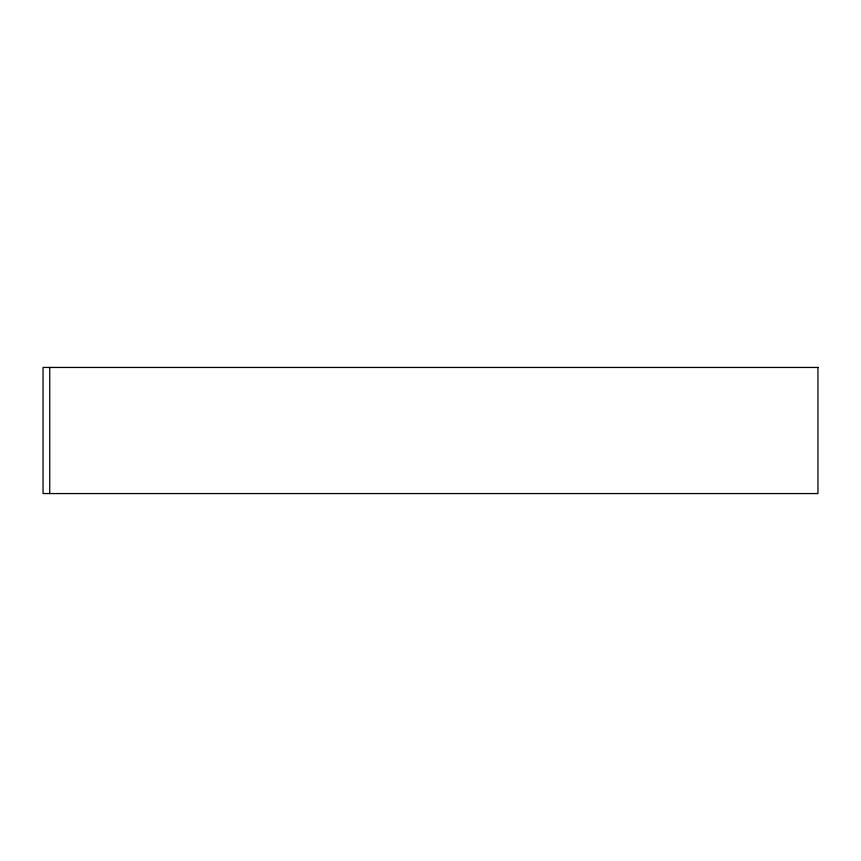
<?xml version="1.0" encoding="UTF-8"?>
<svg xmlns="http://www.w3.org/2000/svg" width="861" height="861" viewBox="0 0 861 861"><rect width="100%" height="100%" fill="white"/><g stroke="black" fill="none" stroke-linecap="round" stroke-linejoin="round"><path stroke-width="1.29" d="M49.734 367.443L49.734 493.557M817.95 367.443L43.05 367.443L43.05 493.557L817.95 493.557L817.95 367.443"/></g></svg>
